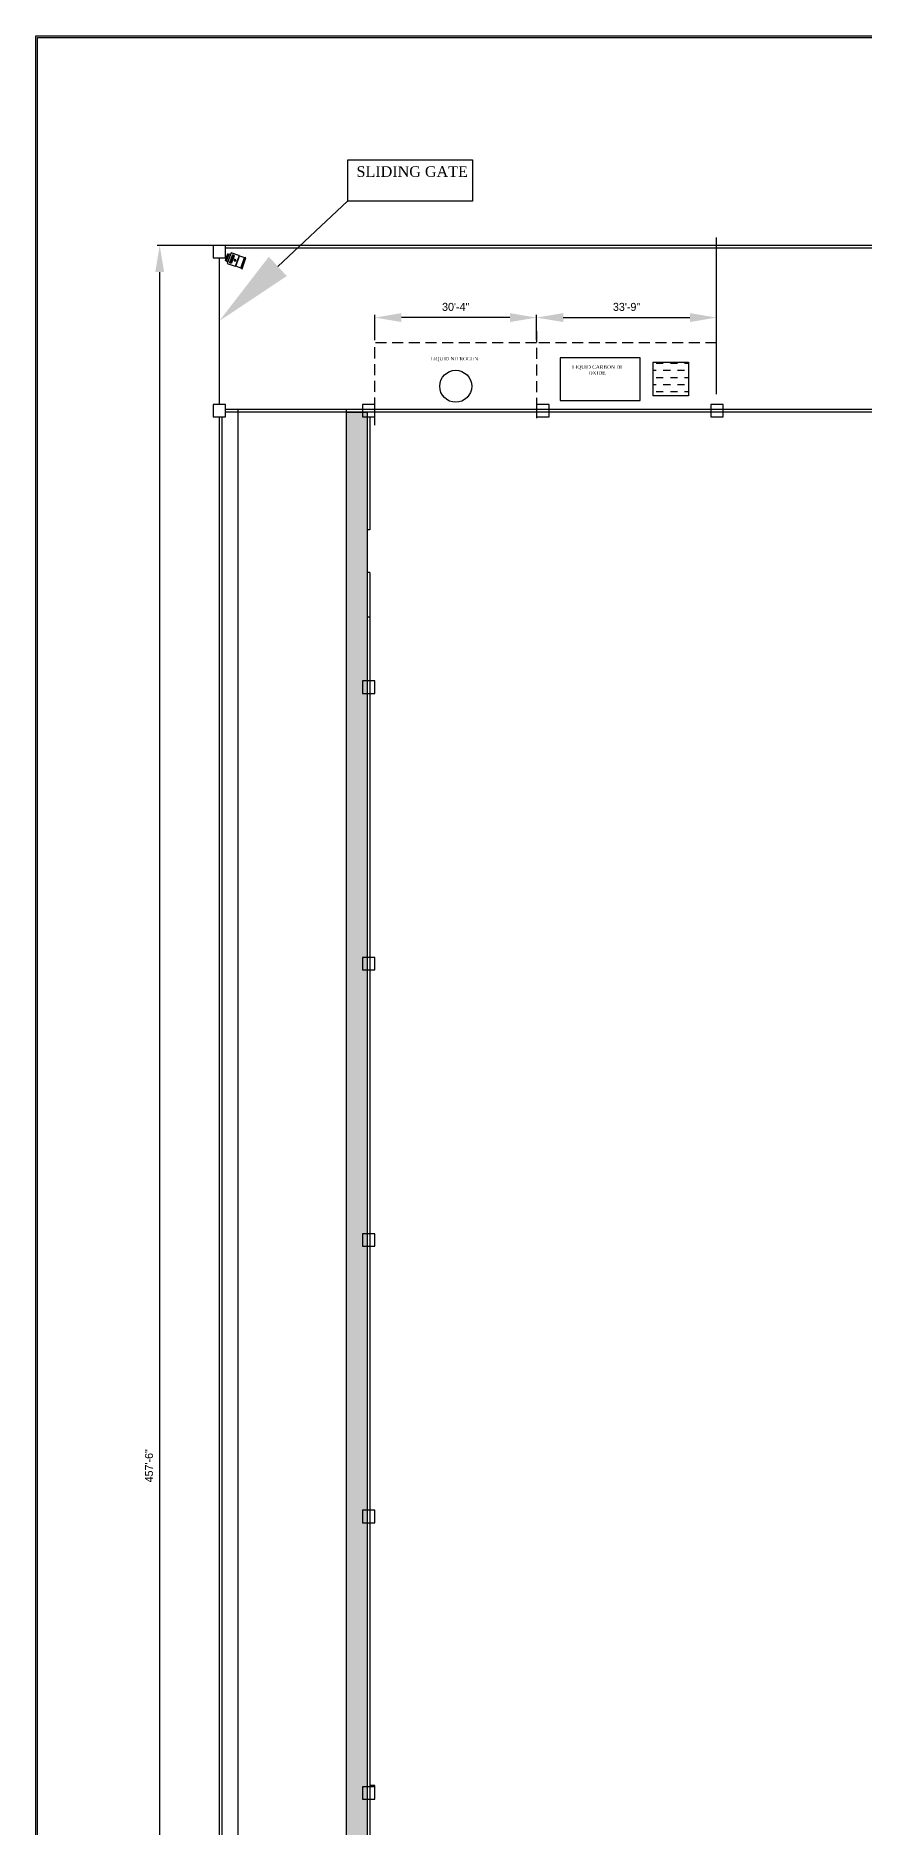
# Model space of a CAD drawing. Header units: millimetres. Extents: x -283029 to -254660, y -24907 to 10674.
# Drawn here: x -282926 to -281062, y -20566 to -16536 of the extents above; entities that cross this region are included whole.
import ezdxf
from ezdxf import colors
from ezdxf.entities.mleader import LeaderData, LeaderLine
from ezdxf.math import Vec2, Vec3

# ---------------------------------------------------------------- set-up
doc = ezdxf.new("R2010")
doc.units = ezdxf.units.MM
doc.header["$LTSCALE"] = 100
doc.header["$PDMODE"] = 3
doc.linetypes.add('( Hidden )', pattern=[0.375, 0.25, -0.125])
doc.layers.add('A-FLOOR', color=7, linetype='Continuous')
doc.dimstyles.new('ISO-25', dxfattribs={"dimtxt": 18, "dimasz": 60, "dimexe": 6, "dimexo": 6, "dimgap": 15, "dimtad": 1, "dimdec": 0, "dimlunit": 3, "dimtxsty": 'Standard', "dimcen": 2.5, "dimclrd": 1, "dimclre": 1, "dimclrt": 1, "dimadec": 0, "dimazin": 0, "dimtfac": 1, "dimtdec": 0, "dimtmove": 0, "dimatfit": 3, "dimfxl": 1, "dimarcsym": 0})

# ---------------------------------------------------------------- blocks, each defined once
blk = doc.blocks.new('*D406')
at = {"color": 1, "lineweight": -2, "transparency": 16777216}
for p, q in [((-282513.5, -17007.7), (-282653.6, -17007.7)), ((-282647.6, -22438.1), (-282647.6, -17067.7)), ((-282485.9, -22498.1), (-282653.6, -22498.1))]:
    blk.add_line(p, q, dxfattribs=at)
at = {"color": 1, "transparency": 16777216}
for points in [[(-282657.6, -17067.7), (-282637.6, -17067.7), (-282647.6, -17007.7)], [(-282657.6, -22438.1), (-282637.6, -22438.1), (-282647.6, -22498.1)]]:
    blk.add_solid(points, dxfattribs=at)
at = {"layer": 'Defpoints', "color": 0, "transparency": 16777216}
for p in [(-282647.6, -17007.7), (-282507.5, -17007.7), (-282479.9, -22498.1)]:
    blk.add_point(p, dxfattribs=at)
at = {"color": 1, "transparency": 16777216, "insert": (-282671.6, -19752.9), "char_height": 18, "attachment_point": 5, "rotation": 90}
blk.add_mtext('457\'-6"', dxfattribs=at)
blk = doc.blocks.new('*D417')
at = {"color": 1, "lineweight": -2, "transparency": 16777216}
for p, q in [((-281799.5, -17220.7), (-281799.5, -17164.1)), ((-281394.5, -17220.7), (-281394.5, -17164.1)), ((-281739.5, -17170.1), (-281454.5, -17170.1))]:
    blk.add_line(p, q, dxfattribs=at)
at = {"color": 1, "transparency": 16777216}
for points in [[(-281739.5, -17160.1), (-281739.5, -17180.1), (-281799.5, -17170.1)], [(-281454.5, -17160.1), (-281454.5, -17180.1), (-281394.5, -17170.1)]]:
    blk.add_solid(points, dxfattribs=at)
at = {"layer": 'Defpoints', "color": 0, "transparency": 16777216}
for p in [(-281394.5, -17170.1), (-281799.5, -17226.7), (-281394.5, -17226.7)]:
    blk.add_point(p, dxfattribs=at)
at = {"color": 1, "transparency": 16777216, "insert": (-281597, -17146.1), "char_height": 18, "attachment_point": 5}
blk.add_mtext('33\'-9"', dxfattribs=at)
blk = doc.blocks.new('*D418')
at = {"color": 1, "lineweight": -2, "transparency": 16777216}
for p, q in [((-282163.5, -17220.7), (-282163.5, -17164.1)), ((-281799.5, -17220.7), (-281799.5, -17164.1)), ((-281859.5, -17170.1), (-282103.5, -17170.1))]:
    blk.add_line(p, q, dxfattribs=at)
at = {"color": 1, "transparency": 16777216}
for points in [[(-282103.5, -17160.1), (-282103.5, -17180.1), (-282163.5, -17170.1)], [(-281859.5, -17160.1), (-281859.5, -17180.1), (-281799.5, -17170.1)]]:
    blk.add_solid(points, dxfattribs=at)
at = {"layer": 'Defpoints', "color": 0, "transparency": 16777216}
for p in [(-282163.5, -17170.1), (-282163.5, -17226.7), (-281799.5, -17226.7)]:
    blk.add_point(p, dxfattribs=at)
at = {"color": 1, "transparency": 16777216, "insert": (-281981.5, -17146.1), "char_height": 18, "attachment_point": 5}
blk.add_mtext('30\'-4"', dxfattribs=at)
blk = doc.blocks.new('ccyv')
at = {"color": 6}
for p, q in [((-152, 393), (-185, 392)), ((-140, 392), (-185, 391)), ((-140, 391), (-185, 390)), ((-140, 390), (-185, 390)), ((-140, 389), (-185, 389)), ((-140, 389), (-185, 388)), ((-140, 388), (-185, 387)), ((-167, 339), (-168, 340)), ((-167, 333), (-168, 332)), ((-166, 339), (-167, 340)), ((-166, 332), (-167, 331)), ((-159, 339), (-159, 340)), ((-159, 339), (-158, 340)), ((-159, 333), (-158, 332)), ((-159, 332), (-159, 331))]:
    blk.add_line(p, q, dxfattribs=at)
for points in [[(-199, 376), (-199, 322, 0.414214), (-197, 320), (-129, 320, 0.414214), (-126, 322), (-126, 376)], [(-163, 362), (-139, 362, -0.223517), (-136, 361, -0.360044), (-136, 353, -0.223517), (-139, 351), (-163, 351), (-186, 351, -0.223517), (-189, 353, -0.360044), (-189, 361, -0.223517), (-186, 362)], [(-163, 353), (-186, 353, -0.223517), (-188, 353, -0.360044), (-188, 360, -0.223517), (-186, 361), (-163, 361), (-139, 361, -0.223517), (-137, 360, -0.360044), (-137, 353, -0.223517), (-139, 353)], [(-199, 285), (-197, 318, -0.39915), (-196, 319), (-129, 319, -0.39915), (-128, 318), (-127, 285)], [(-168, 336), (-168, 332, 0.414214), (-167, 331), (-159, 331, 0.414214), (-158, 332), (-158, 336), (-158, 340, 0.414214), (-159, 340), (-167, 340, 0.414214), (-168, 340)], [(-167, 336), (-167, 339, -0.414214), (-166, 339), (-159, 339, -0.414214), (-159, 339), (-159, 336), (-159, 333, -0.414214), (-159, 332), (-166, 332, -0.414214), (-167, 333)]]:
    blk.add_lwpolyline(points, format="xyb", close=True, dxfattribs=at)
for points in [[(-189, 359), (-167, 359), (-167, 355), (-189, 355)], [(-137, 359), (-159, 359), (-159, 355), (-137, 355)]]:
    blk.add_lwpolyline(points, dxfattribs=at)
for points in [[(-188, 376), (-188, 385), (-137, 385), (-137, 376)], [(-186, 387), (-186, 393), (-140, 393), (-140, 387)], [(-141, 385), (-141, 387), (-185, 387), (-185, 385)], [(-174, 393), (-173, 394), (-153, 394), (-152, 393)], [(-199, 285), (-126, 285), (-126, 282), (-199, 282)], [(-126, 280), (-199, 280), (-198, 282), (-127, 282)], [(-199, 275), (-126, 275), (-126, 280), (-199, 280)], [(-195, 320), (-196, 319), (-130, 319), (-130, 320)]]:
    blk.add_lwpolyline(points, close=True, dxfattribs=at)
for centre, radius in [((-163, 357), 3.29), ((-163, 357), 1.54), ((-163, 336), 3.29), ((-163, 336), 1.54)]:
    blk.add_circle(centre, radius, dxfattribs=at)

msp = doc.modelspace()

# ---------------------------------------------------------------- hatches: boundary and pattern name
at = {"true_color": 0xf8f6b0}
h = msp.add_hatch(dxfattribs=at)
h.set_pattern_fill('DASH', color=51, scale=5)
h.set_pattern_definition([(0, (-114922.064, 1126.255), (15.875, 15.875), [15.875, -15.875])])
h.paths.add_polyline_path([(-281537.4, -17270.7), (-281537.4, -17346), (-281458, -17346), (-281458, -17270.7)])
at = {"layer": 'A-FLOOR'}
h = msp.add_hatch(dxfattribs=at)
h.set_pattern_fill('AR-B816C', color=2, scale=0.05)
h.set_pattern_definition([(0, (-14757.863, 1116.916), (10.16, 10.16), [19.84375, -0.47625]), (0, (-14768.023, 1117.393), (10.16, 10.16), [19.84375, -0.47625]), (90, (-14757.863, 1116.916), (-10.16, 10.16), [-10.63625, 9.68375]), (90, (-14758.339, 1116.916), (-10.16, 10.16), [-10.63625, 9.68375])])
h.paths.add_polyline_path([(-282180.5, -17843.5), (-282180.4, -17382.7), (-282227.5, -17382.7), (-282227.5, -21124.7), (-282191.5, -21124.7), (-282191.5, -21096.7), (-282180.5, -21096.7)])

# ---------------------------------------------------------------- linework, layer by layer
for p, q in [((-281394.5, -17342.3), (-281394.5, -16990.3)), ((-282513.5, -17035.7), (-282513.5, -17365.7)), ((-281394.5, -17342.3), (-281394.5, -17200.3))]:
    msp.add_line(p, q)
at = {"color": 240, "linetype": '( Hidden )', "true_color": 0xed1f24}
for p, q in [((-281799.5, -17200.3), (-281799.5, -17396.6)), ((-281799.5, -17226.7), (-282163.5, -17226.7)), ((-282163.5, -17412), (-282163.5, -17226.7)), ((-281394.5, -17226.7), (-281799.5, -17226.7))]:
    msp.add_line(p, q, dxfattribs=at)
at = {"color": 3}
for p, q in [((-282163.5, -17376.7), (-282499.5, -17376.7)), ((-282163.5, -17382.7), (-282499.5, -17382.7)), ((-282227.5, -21124.7), (-282227.5, -17376.7)), ((-282174.5, -17647.5), (-282180.5, -17647.5)), ((-282174.5, -17743.5), (-282180.5, -17743.5)), ((-282180.5, -17843.5), (-282174.5, -17843.5)), ((-282163.5, -20474.8), (-282163.5, -20472.2))]:
    msp.add_line(p, q, dxfattribs=at)
at = {"color": 4}
msp.add_line((-282471.5, -17376.7), (-282471.5, -22531.7), dxfattribs=at)
at = {"color": 5}
msp.add_line((-282163.5, -20472.2), (-282174.5, -20472.1), dxfattribs=at)
at = {"color": 3}
for points in [[(-282926.4, -16536.3), (-277594.6, -16536.3), (-277594.6, -24907.5), (-282926.4, -24907.5)], [(-282922.4, -16540.3), (-277598.6, -16540.3), (-277598.6, -24903.5), (-282922.4, -24903.5)], [(-282227.5, -17382.7), (-282180.4, -17382.7), (-282180.4, -21124.7), (-282227.5, -21124.7)]]:
    msp.add_lwpolyline(points, close=True, dxfattribs=at)
for points in [[(-282224.4, -16815.6), (-281943.4, -16815.6), (-281943.4, -16908.4), (-282224.4, -16908.4)], [(-282527.5, -17035.7), (-282499.5, -17035.7), (-282499.5, -17007.7), (-282527.5, -17007.7)], [(-282527.5, -17035.7), (-282499.5, -17035.7), (-282499.5, -17007.7), (-282527.5, -17007.7)], [(-281746.2, -17356.3), (-281566.2, -17356.3), (-281566.2, -17260.3), (-281746.2, -17260.3)], [(-281537.4, -17270.7), (-281458, -17270.7), (-281458, -17346), (-281537.4, -17346)], [(-282527.5, -17393.7), (-282499.5, -17393.7), (-282499.5, -17365.7), (-282527.5, -17365.7)], [(-282527.5, -17393.7), (-282499.5, -17393.7), (-282499.5, -17365.7), (-282527.5, -17365.7)], [(-282191.5, -17393.7), (-282163.5, -17393.7), (-282163.5, -17365.7), (-282191.5, -17365.7)], [(-282191.5, -17393.7), (-282163.5, -17393.7), (-282163.5, -17365.7), (-282191.5, -17365.7)], [(-281799.5, -17393.7), (-281771.5, -17393.7), (-281771.5, -17365.7), (-281799.5, -17365.7)], [(-281407.5, -17393.7), (-281379.5, -17393.7), (-281379.5, -17365.7), (-281407.5, -17365.7)], [(-282191.5, -18637.3), (-282163.5, -18637.3), (-282163.5, -18609.3), (-282191.5, -18609.3)], [(-282191.5, -18637.3), (-282163.5, -18637.3), (-282163.5, -18609.3), (-282191.5, -18609.3)], [(-282191.5, -18637.3), (-282163.5, -18637.3), (-282163.5, -18609.3), (-282191.5, -18609.3)], [(-282191.5, -18637.3), (-282163.5, -18637.3), (-282163.5, -18609.3), (-282191.5, -18609.3)], [(-282191.5, -19259.2), (-282163.5, -19259.2), (-282163.5, -19231.2), (-282191.5, -19231.2)], [(-282191.5, -19259.2), (-282163.5, -19259.2), (-282163.5, -19231.2), (-282191.5, -19231.2)], [(-282191.5, -19259.2), (-282163.5, -19259.2), (-282163.5, -19231.2), (-282191.5, -19231.2)], [(-282191.5, -19259.2), (-282163.5, -19259.2), (-282163.5, -19231.2), (-282191.5, -19231.2)], [(-282191.5, -19881), (-282163.5, -19881), (-282163.5, -19853), (-282191.5, -19853)], [(-282191.5, -19881), (-282163.5, -19881), (-282163.5, -19853), (-282191.5, -19853)], [(-282191.5, -19881), (-282163.5, -19881), (-282163.5, -19853), (-282191.5, -19853)], [(-282191.5, -19881), (-282163.5, -19881), (-282163.5, -19853), (-282191.5, -19853)], [(-282191.5, -20502.8), (-282163.5, -20502.8), (-282163.5, -20474.8), (-282191.5, -20474.8)], [(-282191.5, -20502.8), (-282163.5, -20502.8), (-282163.5, -20474.8), (-282191.5, -20474.8)], [(-282191.5, -20502.8), (-282163.5, -20502.8), (-282163.5, -20474.8), (-282191.5, -20474.8)], [(-282191.5, -20502.8), (-282163.5, -20502.8), (-282163.5, -20474.8), (-282191.5, -20474.8)], [(-282191.5, -20502.8), (-282163.5, -20502.8), (-282163.5, -20474.8), (-282191.5, -20474.8)], [(-282191.5, -20502.8), (-282163.5, -20502.8), (-282163.5, -20474.8), (-282191.5, -20474.8)]]:
    msp.add_lwpolyline(points, close=True)
for points in [[(-277953.5, -17007.7), (-282513.5, -17007.7)], [(-277971.4, -17013.7), (-282499.5, -17013.7)], [(-282513.5, -17393.7), (-282513.5, -22531.7), (-277953.5, -22531.7), (-277953.5, -18078.1)], [(-282507.5, -17393.7), (-282507.5, -22525.7), (-277959.5, -22525.7), (-277959.5, -18078.1)], [(-282180.5, -17393.7), (-282180.5, -17647.5)], [(-282174.5, -17393.7), (-282174.5, -17647.5)], [(-280901.5, -17376.7), (-282163.5, -17376.7)], [(-280901.5, -17382.7), (-282163.5, -17382.7)], [(-282180.5, -17743.5), (-282180.5, -17843.5)], [(-282174.5, -17743.5), (-282174.5, -17843.5)], [(-282180.5, -17843.5), (-282180.5, -21096.7)], [(-282174.5, -17843.5), (-282174.5, -21096.7)]]:
    msp.add_lwpolyline(points, dxfattribs=at)
msp.add_lwpolyline([(-281407.5, -17393.7), (-281379.5, -17393.7), (-281379.5, -17365.7), (-281407.5, -17365.7), (-281407.5, -17382.7)])
at = {"color": 30, "true_color": 0xf8991e}
msp.add_lwpolyline([(-282191.5, -18015.5), (-282163.5, -18015.5), (-282163.5, -17987.5), (-282191.5, -17987.5)], close=True, dxfattribs=at)
msp.add_lwpolyline([(-282191.5, -18015.5), (-282163.5, -18015.5), (-282163.5, -17987.5), (-282191.5, -17987.5)], close=True, dxfattribs=at)
msp.add_lwpolyline([(-282174.5, -19259.2), (-282174.5, -21096.7)], dxfattribs=at)
msp.add_circle((-281981.5, -17324.6), 36)

# ---------------------------------------------------------------- block references
at = {"color": 3, "xscale": 0.352172715904733, "yscale": 0.352172715904733, "zscale": 0.352172715904733, "rotation": 70.76524533048382}
msp.add_blockref('ccyv', (-282347.5, -17025.8), dxfattribs=at)

# ---------------------------------------------------------------- texts
at = {"color": 3, "insert": (-282236.6, -16829.6), "char_height": 24, "attachment_point": 1}
msp.add_mtext_dynamic_manual_height_columns('\\pxqc;{\\fTimes New Roman|b0|i0|c0|p18;SLIDING GATE}', width=314.291, gutter_width=12.5, heights=[173.5], dxfattribs=at)
at = {"char_height": 8, "attachment_point": 1}
for s, insert in [('\\pxqc;{\\fTimes New Roman|b0|i0|c0|p18;LIQUID NITROGEN }', (-282047.3, -17258.5)), ('\\pxqc;{\\fTimes New Roman|b0|i0|c0|p18;LIQUID CARBON DI OXIDE}', (-281725.9, -17277.3))]:
    msp.add_mtext_dynamic_manual_height_columns(s, width=125.025, gutter_width=12.5, heights=[0], dxfattribs=dict(at, insert=insert))

# ---------------------------------------------------------------- dimensions: what is measured, and where the dimension line sits
dim = msp.add_linear_dim(base=(-282647.6, -17007.7), p1=(-282479.9, -22498.1), p2=(-282507.5, -17007.7), angle=90, dimstyle='ISO-25')
dim.commit()
dim.dimension.update_dxf_attribs({"geometry": '*D406', "text_midpoint": (-282671.6, -19752.9)})
at = {"color": 2}
for base, p2, picture, middle in [((-282163.5, -17170.1), (-282163.5, -17226.7), '*D418', (-281981.5, -17146.1)), ((-281394.5, -17170.1), (-281394.5, -17226.7), '*D417', (-281597, -17146.1))]:
    dim = msp.add_linear_dim(base=base, p1=(-281799.5, -17226.7), p2=p2, dimstyle='ISO-25', dxfattribs=at)
    dim.commit()
    dim.dimension.update_dxf_attribs({"geometry": picture, "text_midpoint": middle})

# ---------------------------------------------------------------- leaders
ml = msp.add_multileader_mtext('Standard')
ml.set_content('', color=256)
ml.set_leader_properties(color=1)
ml.build(insert=Vec2(0, 0))
ml.multileader.update_dxf_attribs({"text_right_attachment_type": 6, "dogleg_length": 0.36, "arrow_head_size": 180})
ctx = ml.context
ctx.base_point, ctx.char_height, ctx.arrow_head_size, ctx.landing_gap_size, ctx.plane_origin = Vec3(-282224.4, -16908.4), 24, 180, 0.09, Vec3(-282513.5, -17177.7)
ctx.right_attachment = 6
notes = []
notes.append((ctx, [(0, (1, 1, 0), (-282224.8, -16908.4), (1, 0), 0.36, [(0, [(-282513.5, -17177.7)], 0, [])])]))
ctx.mtext.insert, ctx.mtext.flow_direction = Vec3(-282224.3, -16896.4), 5
for ctx, leaders in notes:
    for number, flags, end, landing, length, lines in leaders:
        leader = LeaderData()
        leader.index, (leader.has_last_leader_line, leader.has_dogleg_vector, leader.attachment_direction) = number, flags
        leader.last_leader_point, leader.dogleg_vector, leader.dogleg_length = Vec3(end), Vec3(landing), length
        for number, points, colour, breaks in lines:
            line = LeaderLine()
            line.index, line.vertices, line.color, line.breaks = number, Vec3.list(points), colors.encode_raw_color(colour), breaks
            leader.lines.append(line)
        ctx.leaders.append(leader)

doc.saveas('drawing.dxf')
